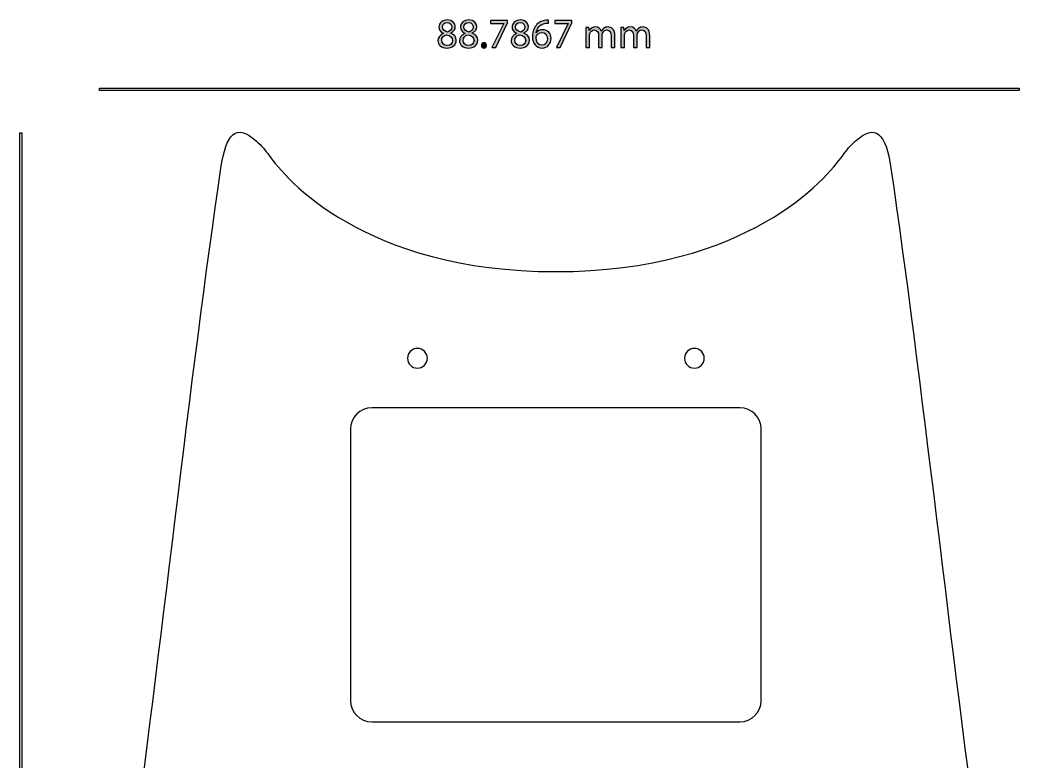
# Model space of a CAD drawing. Header units: millimetres. Extents: x 24 to 152, y 32 to 182.
# Drawn here: x 51 to 151.9, y 107.1 to 181.9 of the extents above; entities that cross this region are included whole.
import ezdxf

# ---------------------------------------------------------------- set-up
doc = ezdxf.new("R2010")
doc.units = ezdxf.units.MM
doc.header["$MEASUREMENT"] = 0

msp = doc.modelspace()

# ---------------------------------------------------------------- hatches: boundary and pattern name
at = {"transparency": 33554687}
h = msp.add_hatch(color=256, dxfattribs=at)
h.dxf.hatch_style = 2
edge = h.paths.add_edge_path()
edge.add_spline(control_points=[(93.64, 181.24), (93.64, 180.96), (93.85, 180.82), (94.17, 180.73), (94.41, 180.81), (94.59, 180.98), (94.59, 181.23), (94.59, 181.45), (94.46, 181.68), (94.12, 181.68), (93.81, 181.68), (93.64, 181.48), (93.64, 181.24)], knot_values=[0, 0, 0, 0, 1, 1, 1, 2, 2, 2, 3, 3, 3, 4, 4, 4, 4], degree=3, periodic=0)
edge = h.paths.add_edge_path()
edge.add_spline(control_points=[(94.67, 179.86), (94.67, 180.2), (94.44, 180.36), (94.06, 180.46), (93.74, 180.37), (93.57, 180.16), (93.57, 179.9), (93.56, 179.62), (93.77, 179.37), (94.12, 179.37), (94.45, 179.37), (94.67, 179.58), (94.67, 179.86)], knot_values=[0, 0, 0, 0, 1, 1, 1, 2, 2, 2, 3, 3, 3, 4, 4, 4, 4], degree=3, periodic=0)
edge = h.paths.add_edge_path()
edge.add_spline(control_points=[(93.19, 179.85), (93.19, 180.19), (93.39, 180.44), (93.73, 180.58), (93.73, 180.58), (93.73, 180.6), (93.73, 180.6), (93.42, 180.74), (93.29, 180.98), (93.29, 181.21), (93.29, 181.65), (93.66, 181.95), (94.14, 181.95), (94.68, 181.95), (94.94, 181.61), (94.94, 181.27), (94.94, 181.04), (94.83, 180.79), (94.49, 180.63), (94.49, 180.63), (94.49, 180.61), (94.49, 180.61), (94.83, 180.48), (95.05, 180.24), (95.05, 179.9), (95.05, 179.42), (94.63, 179.1), (94.11, 179.1), (93.53, 179.1), (93.19, 179.45), (93.19, 179.85)], knot_values=[0, 0, 0, 0, 1, 1, 1, 2, 2, 2, 3, 3, 3, 4, 4, 4, 5, 5, 5, 6, 6, 6, 7, 7, 7, 8, 8, 8, 9, 9, 9, 10, 10, 10, 10], degree=3, periodic=0)
h = msp.add_hatch(color=256, dxfattribs=at)
h.dxf.hatch_style = 2
edge = h.paths.add_edge_path()
edge.add_spline(control_points=[(95.82, 181.24), (95.82, 180.96), (96.02, 180.82), (96.34, 180.73), (96.58, 180.81), (96.76, 180.98), (96.76, 181.23), (96.76, 181.45), (96.63, 181.68), (96.29, 181.68), (95.99, 181.68), (95.82, 181.48), (95.82, 181.24)], knot_values=[0, 0, 0, 0, 1, 1, 1, 2, 2, 2, 3, 3, 3, 4, 4, 4, 4], degree=3, periodic=0)
edge = h.paths.add_edge_path()
edge.add_spline(control_points=[(96.84, 179.86), (96.84, 180.2), (96.61, 180.36), (96.24, 180.46), (95.91, 180.37), (95.74, 180.16), (95.74, 179.9), (95.73, 179.62), (95.94, 179.37), (96.29, 179.37), (96.62, 179.37), (96.84, 179.58), (96.84, 179.86)], knot_values=[0, 0, 0, 0, 1, 1, 1, 2, 2, 2, 3, 3, 3, 4, 4, 4, 4], degree=3, periodic=0)
edge = h.paths.add_edge_path()
edge.add_spline(control_points=[(95.36, 179.85), (95.36, 180.19), (95.57, 180.44), (95.91, 180.58), (95.91, 180.58), (95.9, 180.6), (95.9, 180.6), (95.6, 180.74), (95.47, 180.98), (95.47, 181.21), (95.47, 181.65), (95.83, 181.95), (96.32, 181.95), (96.85, 181.95), (97.12, 181.61), (97.12, 181.27), (97.12, 181.04), (97, 180.79), (96.66, 180.63), (96.66, 180.63), (96.66, 180.61), (96.66, 180.61), (97.01, 180.48), (97.22, 180.24), (97.22, 179.9), (97.22, 179.42), (96.81, 179.1), (96.28, 179.1), (95.71, 179.1), (95.36, 179.45), (95.36, 179.85)], knot_values=[0, 0, 0, 0, 1, 1, 1, 2, 2, 2, 3, 3, 3, 4, 4, 4, 5, 5, 5, 6, 6, 6, 7, 7, 7, 8, 8, 8, 9, 9, 9, 10, 10, 10, 10], degree=3, periodic=0)
h = msp.add_hatch(color=256, dxfattribs=at)
h.dxf.hatch_style = 2
edge = h.paths.add_edge_path()
edge.add_spline(control_points=[(100.23, 181.9), (100.23, 181.9), (100.23, 181.65), (100.23, 181.65), (100.23, 181.65), (99.03, 179.15), (99.03, 179.15), (99.03, 179.15), (98.64, 179.15), (98.64, 179.15), (98.64, 179.15), (99.84, 181.58), (99.84, 181.58), (99.84, 181.58), (99.84, 181.59), (99.84, 181.59), (99.84, 181.59), (98.49, 181.59), (98.49, 181.59), (98.49, 181.59), (98.49, 181.9), (98.49, 181.9), (98.49, 181.9), (100.23, 181.9), (100.23, 181.9)], knot_values=[0, 0, 0, 0, 1, 1, 1, 2, 2, 2, 3, 3, 3, 4, 4, 4, 5, 5, 5, 6, 6, 6, 7, 7, 7, 8, 8, 8, 8], degree=3, periodic=0)
h = msp.add_hatch(color=256, dxfattribs=at)
h.dxf.hatch_style = 2
edge = h.paths.add_edge_path()
edge.add_spline(control_points=[(101.04, 181.24), (101.04, 180.96), (101.24, 180.82), (101.56, 180.73), (101.8, 180.81), (101.98, 180.98), (101.98, 181.23), (101.98, 181.45), (101.85, 181.68), (101.51, 181.68), (101.21, 181.68), (101.04, 181.48), (101.04, 181.24)], knot_values=[0, 0, 0, 0, 1, 1, 1, 2, 2, 2, 3, 3, 3, 4, 4, 4, 4], degree=3, periodic=0)
edge = h.paths.add_edge_path()
edge.add_spline(control_points=[(102.06, 179.86), (102.06, 180.2), (101.83, 180.36), (101.45, 180.46), (101.13, 180.37), (100.96, 180.16), (100.96, 179.9), (100.95, 179.62), (101.16, 179.37), (101.51, 179.37), (101.84, 179.37), (102.06, 179.58), (102.06, 179.86)], knot_values=[0, 0, 0, 0, 1, 1, 1, 2, 2, 2, 3, 3, 3, 4, 4, 4, 4], degree=3, periodic=0)
edge = h.paths.add_edge_path()
edge.add_spline(control_points=[(100.58, 179.85), (100.58, 180.19), (100.79, 180.44), (101.12, 180.58), (101.12, 180.58), (101.12, 180.6), (101.12, 180.6), (100.82, 180.74), (100.68, 180.98), (100.68, 181.21), (100.68, 181.65), (101.05, 181.95), (101.54, 181.95), (102.07, 181.95), (102.33, 181.61), (102.33, 181.27), (102.33, 181.04), (102.22, 180.79), (101.88, 180.63), (101.88, 180.63), (101.88, 180.61), (101.88, 180.61), (102.22, 180.48), (102.44, 180.24), (102.44, 179.9), (102.44, 179.42), (102.03, 179.1), (101.5, 179.1), (100.93, 179.1), (100.58, 179.45), (100.58, 179.85)], knot_values=[0, 0, 0, 0, 1, 1, 1, 2, 2, 2, 3, 3, 3, 4, 4, 4, 5, 5, 5, 6, 6, 6, 7, 7, 7, 8, 8, 8, 9, 9, 9, 10, 10, 10, 10], degree=3, periodic=0)
h = msp.add_hatch(color=256, dxfattribs=at)
h.dxf.hatch_style = 2
edge = h.paths.add_edge_path()
edge.add_spline(control_points=[(104.25, 180.05), (104.25, 180.44), (104.02, 180.68), (103.68, 180.68), (103.46, 180.68), (103.25, 180.54), (103.15, 180.34), (103.12, 180.3), (103.11, 180.24), (103.11, 180.18), (103.11, 179.72), (103.32, 179.39), (103.71, 179.39), (104.03, 179.39), (104.25, 179.66), (104.25, 180.05)], knot_values=[0, 0, 0, 0, 1, 1, 1, 2, 2, 2, 3, 3, 3, 4, 4, 4, 5, 5, 5, 5], degree=3, periodic=0)
edge = h.paths.add_edge_path()
edge.add_spline(control_points=[(104.35, 181.64), (104.28, 181.64), (104.18, 181.64), (104.07, 181.62), (103.49, 181.52), (103.18, 181.1), (103.12, 180.64), (103.12, 180.64), (103.13, 180.64), (103.13, 180.64), (103.26, 180.82), (103.49, 180.96), (103.8, 180.96), (104.28, 180.96), (104.62, 180.61), (104.62, 180.07), (104.62, 179.57), (104.28, 179.1), (103.71, 179.1), (103.12, 179.1), (102.74, 179.56), (102.74, 180.27), (102.74, 180.82), (102.93, 181.24), (103.2, 181.51), (103.43, 181.74), (103.74, 181.88), (104.08, 181.92), (104.19, 181.94), (104.29, 181.94), (104.35, 181.94), (104.35, 181.94), (104.35, 181.64), (104.35, 181.64)], knot_values=[0, 0, 0, 0, 1, 1, 1, 2, 2, 2, 3, 3, 3, 4, 4, 4, 5, 5, 5, 6, 6, 6, 7, 7, 7, 8, 8, 8, 9, 9, 9, 10, 10, 10, 11, 11, 11, 11], degree=3, periodic=0)
h = msp.add_hatch(color=256, dxfattribs=at)
h.dxf.hatch_style = 2
edge = h.paths.add_edge_path()
edge.add_spline(control_points=[(106.74, 181.9), (106.74, 181.9), (106.74, 181.65), (106.74, 181.65), (106.74, 181.65), (105.54, 179.15), (105.54, 179.15), (105.54, 179.15), (105.16, 179.15), (105.16, 179.15), (105.16, 179.15), (106.35, 181.58), (106.35, 181.58), (106.35, 181.58), (106.35, 181.59), (106.35, 181.59), (106.35, 181.59), (105.01, 181.59), (105.01, 181.59), (105.01, 181.59), (105.01, 181.9), (105.01, 181.9), (105.01, 181.9), (106.74, 181.9), (106.74, 181.9)], knot_values=[0, 0, 0, 0, 1, 1, 1, 2, 2, 2, 3, 3, 3, 4, 4, 4, 5, 5, 5, 6, 6, 6, 7, 7, 7, 8, 8, 8, 8], degree=3, periodic=0)
h = msp.add_hatch(color=256, dxfattribs=at)
h.dxf.hatch_style = 2
edge = h.paths.add_edge_path()
edge.add_spline(control_points=[(108.14, 180.64), (108.14, 180.85), (108.14, 181.03), (108.13, 181.2), (108.13, 181.2), (108.45, 181.2), (108.45, 181.2), (108.45, 181.2), (108.47, 180.87), (108.47, 180.87), (108.47, 180.87), (108.48, 180.87), (108.48, 180.87), (108.6, 181.06), (108.79, 181.24), (109.13, 181.24), (109.4, 181.24), (109.62, 181.07), (109.7, 180.83), (109.7, 180.83), (109.71, 180.83), (109.71, 180.83), (109.78, 180.95), (109.86, 181.04), (109.94, 181.1), (110.06, 181.19), (110.2, 181.24), (110.39, 181.24), (110.67, 181.24), (111.07, 181.07), (111.07, 180.35), (111.07, 180.35), (111.07, 179.15), (111.07, 179.15), (111.07, 179.15), (110.7, 179.15), (110.7, 179.15), (110.7, 179.15), (110.7, 180.31), (110.7, 180.31), (110.7, 180.7), (110.56, 180.94), (110.26, 180.94), (110.05, 180.94), (109.88, 180.78), (109.82, 180.6), (109.8, 180.55), (109.79, 180.48), (109.79, 180.41), (109.79, 180.41), (109.79, 179.15), (109.79, 179.15), (109.79, 179.15), (109.43, 179.15), (109.43, 179.15), (109.43, 179.15), (109.43, 180.38), (109.43, 180.38), (109.43, 180.7), (109.28, 180.94), (109, 180.94), (108.77, 180.94), (108.6, 180.75), (108.54, 180.57), (108.52, 180.51), (108.51, 180.45), (108.51, 180.38), (108.51, 180.38), (108.51, 179.15), (108.51, 179.15), (108.51, 179.15), (108.14, 179.15), (108.14, 179.15), (108.14, 179.15), (108.14, 180.64), (108.14, 180.64)], knot_values=[0, 0, 0, 0, 1, 1, 1, 2, 2, 2, 3, 3, 3, 4, 4, 4, 5, 5, 5, 6, 6, 6, 7, 7, 7, 8, 8, 8, 9, 9, 9, 10, 10, 10, 11, 11, 11, 12, 12, 12, 13, 13, 13, 14, 14, 14, 15, 15, 15, 16, 16, 16, 17, 17, 17, 18, 18, 18, 19, 19, 19, 20, 20, 20, 21, 21, 21, 22, 22, 22, 23, 23, 23, 24, 24, 24, 25, 25, 25, 25], degree=3, periodic=0)
h = msp.add_hatch(color=256, dxfattribs=at)
h.dxf.hatch_style = 2
edge = h.paths.add_edge_path()
edge.add_spline(control_points=[(111.67, 180.64), (111.67, 180.85), (111.67, 181.03), (111.66, 181.2), (111.66, 181.2), (111.98, 181.2), (111.98, 181.2), (111.98, 181.2), (112, 180.87), (112, 180.87), (112, 180.87), (112.01, 180.87), (112.01, 180.87), (112.13, 181.06), (112.32, 181.24), (112.66, 181.24), (112.93, 181.24), (113.15, 181.07), (113.24, 180.83), (113.24, 180.83), (113.24, 180.83), (113.24, 180.83), (113.31, 180.95), (113.39, 181.04), (113.47, 181.1), (113.59, 181.19), (113.73, 181.24), (113.92, 181.24), (114.2, 181.24), (114.6, 181.07), (114.6, 180.35), (114.6, 180.35), (114.6, 179.15), (114.6, 179.15), (114.6, 179.15), (114.23, 179.15), (114.23, 179.15), (114.23, 179.15), (114.23, 180.31), (114.23, 180.31), (114.23, 180.7), (114.09, 180.94), (113.79, 180.94), (113.58, 180.94), (113.41, 180.78), (113.35, 180.6), (113.33, 180.55), (113.32, 180.48), (113.32, 180.41), (113.32, 180.41), (113.32, 179.15), (113.32, 179.15), (113.32, 179.15), (112.96, 179.15), (112.96, 179.15), (112.96, 179.15), (112.96, 180.38), (112.96, 180.38), (112.96, 180.7), (112.81, 180.94), (112.53, 180.94), (112.3, 180.94), (112.13, 180.75), (112.07, 180.57), (112.05, 180.51), (112.04, 180.45), (112.04, 180.38), (112.04, 180.38), (112.04, 179.15), (112.04, 179.15), (112.04, 179.15), (111.67, 179.15), (111.67, 179.15), (111.67, 179.15), (111.67, 180.64), (111.67, 180.64)], knot_values=[0, 0, 0, 0, 1, 1, 1, 2, 2, 2, 3, 3, 3, 4, 4, 4, 5, 5, 5, 6, 6, 6, 7, 7, 7, 8, 8, 8, 9, 9, 9, 10, 10, 10, 11, 11, 11, 12, 12, 12, 13, 13, 13, 14, 14, 14, 15, 15, 15, 16, 16, 16, 17, 17, 17, 18, 18, 18, 19, 19, 19, 20, 20, 20, 21, 21, 21, 22, 22, 22, 23, 23, 23, 24, 24, 24, 25, 25, 25, 25], degree=3, periodic=0)
h = msp.add_hatch(color=256, dxfattribs=at)
h.dxf.hatch_style = 2
edge = h.paths.add_edge_path()
edge.add_spline(control_points=[(97.59, 179.37), (97.59, 179.53), (97.7, 179.64), (97.85, 179.64), (98, 179.64), (98.1, 179.53), (98.1, 179.37), (98.1, 179.22), (98, 179.1), (97.84, 179.1), (97.7, 179.1), (97.59, 179.22), (97.59, 179.37)], knot_values=[0, 0, 0, 0, 1, 1, 1, 2, 2, 2, 3, 3, 3, 4, 4, 4, 4], degree=3, periodic=0)

# ---------------------------------------------------------------- linework, layer by layer
for p, q in [((58.98, 174.82), (58.98, 175.04)), ((58.98, 175.04), (151.92, 175.04)), ((151.92, 174.82), (58.98, 174.82)), ((151.92, 175.04), (151.92, 174.82))]:
    msp.add_line(p, q)
msp.add_lwpolyline([(51.14, 32.16), (50.95, 32.16), (50.95, 170.54), (51.14, 170.54)], close=True)
for points, knots in [([(93.19, 179.85), (93.19, 180.19), (93.39, 180.44), (93.73, 180.58), (93.73, 180.58), (93.73, 180.6), (93.73, 180.6), (93.42, 180.74), (93.29, 180.98), (93.29, 181.21), (93.29, 181.65), (93.66, 181.95), (94.14, 181.95), (94.68, 181.95), (94.94, 181.61), (94.94, 181.27), (94.94, 181.04), (94.83, 180.79), (94.49, 180.63), (94.49, 180.63), (94.49, 180.61), (94.49, 180.61), (94.83, 180.48), (95.05, 180.24), (95.05, 179.9), (95.05, 179.42), (94.63, 179.1), (94.11, 179.1), (93.53, 179.1), (93.19, 179.45), (93.19, 179.85)], [0, 0, 0, 0, 1, 1, 1, 2, 2, 2, 3, 3, 3, 4, 4, 4, 5, 5, 5, 6, 6, 6, 7, 7, 7, 8, 8, 8, 9, 9, 9, 10, 10, 10, 10]), ([(95.36, 179.85), (95.36, 180.19), (95.57, 180.44), (95.91, 180.58), (95.91, 180.58), (95.9, 180.6), (95.9, 180.6), (95.6, 180.74), (95.47, 180.98), (95.47, 181.21), (95.47, 181.65), (95.83, 181.95), (96.32, 181.95), (96.85, 181.95), (97.12, 181.61), (97.12, 181.27), (97.12, 181.04), (97, 180.79), (96.66, 180.63), (96.66, 180.63), (96.66, 180.61), (96.66, 180.61), (97.01, 180.48), (97.22, 180.24), (97.22, 179.9), (97.22, 179.42), (96.81, 179.1), (96.28, 179.1), (95.71, 179.1), (95.36, 179.45), (95.36, 179.85)], [0, 0, 0, 0, 1, 1, 1, 2, 2, 2, 3, 3, 3, 4, 4, 4, 5, 5, 5, 6, 6, 6, 7, 7, 7, 8, 8, 8, 9, 9, 9, 10, 10, 10, 10]), ([(100.23, 181.9), (100.23, 181.9), (100.23, 181.65), (100.23, 181.65), (100.23, 181.65), (99.03, 179.15), (99.03, 179.15), (99.03, 179.15), (98.64, 179.15), (98.64, 179.15), (98.64, 179.15), (99.84, 181.58), (99.84, 181.58), (99.84, 181.58), (99.84, 181.59), (99.84, 181.59), (99.84, 181.59), (98.49, 181.59), (98.49, 181.59), (98.49, 181.59), (98.49, 181.9), (98.49, 181.9), (98.49, 181.9), (100.23, 181.9), (100.23, 181.9)], [0, 0, 0, 0, 1, 1, 1, 2, 2, 2, 3, 3, 3, 4, 4, 4, 5, 5, 5, 6, 6, 6, 7, 7, 7, 8, 8, 8, 8]), ([(100.58, 179.85), (100.58, 180.19), (100.79, 180.44), (101.12, 180.58), (101.12, 180.58), (101.12, 180.6), (101.12, 180.6), (100.82, 180.74), (100.68, 180.98), (100.68, 181.21), (100.68, 181.65), (101.05, 181.95), (101.54, 181.95), (102.07, 181.95), (102.33, 181.61), (102.33, 181.27), (102.33, 181.04), (102.22, 180.79), (101.88, 180.63), (101.88, 180.63), (101.88, 180.61), (101.88, 180.61), (102.22, 180.48), (102.44, 180.24), (102.44, 179.9), (102.44, 179.42), (102.03, 179.1), (101.5, 179.1), (100.93, 179.1), (100.58, 179.45), (100.58, 179.85)], [0, 0, 0, 0, 1, 1, 1, 2, 2, 2, 3, 3, 3, 4, 4, 4, 5, 5, 5, 6, 6, 6, 7, 7, 7, 8, 8, 8, 9, 9, 9, 10, 10, 10, 10]), ([(104.35, 181.64), (104.28, 181.64), (104.18, 181.64), (104.07, 181.62), (103.49, 181.52), (103.18, 181.1), (103.12, 180.64), (103.12, 180.64), (103.13, 180.64), (103.13, 180.64), (103.26, 180.82), (103.49, 180.96), (103.8, 180.96), (104.28, 180.96), (104.62, 180.61), (104.62, 180.07), (104.62, 179.57), (104.28, 179.1), (103.71, 179.1), (103.12, 179.1), (102.74, 179.56), (102.74, 180.27), (102.74, 180.82), (102.93, 181.24), (103.2, 181.51), (103.43, 181.74), (103.74, 181.88), (104.08, 181.92), (104.19, 181.94), (104.29, 181.94), (104.35, 181.94), (104.35, 181.94), (104.35, 181.64), (104.35, 181.64)], [0, 0, 0, 0, 1, 1, 1, 2, 2, 2, 3, 3, 3, 4, 4, 4, 5, 5, 5, 6, 6, 6, 7, 7, 7, 8, 8, 8, 9, 9, 9, 10, 10, 10, 11, 11, 11, 11]), ([(106.74, 181.9), (106.74, 181.9), (106.74, 181.65), (106.74, 181.65), (106.74, 181.65), (105.54, 179.15), (105.54, 179.15), (105.54, 179.15), (105.16, 179.15), (105.16, 179.15), (105.16, 179.15), (106.35, 181.58), (106.35, 181.58), (106.35, 181.58), (106.35, 181.59), (106.35, 181.59), (106.35, 181.59), (105.01, 181.59), (105.01, 181.59), (105.01, 181.59), (105.01, 181.9), (105.01, 181.9), (105.01, 181.9), (106.74, 181.9), (106.74, 181.9)], [0, 0, 0, 0, 1, 1, 1, 2, 2, 2, 3, 3, 3, 4, 4, 4, 5, 5, 5, 6, 6, 6, 7, 7, 7, 8, 8, 8, 8]), ([(93.64, 181.24), (93.64, 180.96), (93.85, 180.82), (94.17, 180.73), (94.41, 180.81), (94.59, 180.98), (94.59, 181.23), (94.59, 181.45), (94.46, 181.68), (94.12, 181.68), (93.81, 181.68), (93.64, 181.48), (93.64, 181.24)], [0, 0, 0, 0, 1, 1, 1, 2, 2, 2, 3, 3, 3, 4, 4, 4, 4]), ([(95.82, 181.24), (95.82, 180.96), (96.02, 180.82), (96.34, 180.73), (96.58, 180.81), (96.76, 180.98), (96.76, 181.23), (96.76, 181.45), (96.63, 181.68), (96.29, 181.68), (95.99, 181.68), (95.82, 181.48), (95.82, 181.24)], [0, 0, 0, 0, 1, 1, 1, 2, 2, 2, 3, 3, 3, 4, 4, 4, 4]), ([(101.04, 181.24), (101.04, 180.96), (101.24, 180.82), (101.56, 180.73), (101.8, 180.81), (101.98, 180.98), (101.98, 181.23), (101.98, 181.45), (101.85, 181.68), (101.51, 181.68), (101.21, 181.68), (101.04, 181.48), (101.04, 181.24)], [0, 0, 0, 0, 1, 1, 1, 2, 2, 2, 3, 3, 3, 4, 4, 4, 4]), ([(108.14, 180.64), (108.14, 180.85), (108.14, 181.03), (108.13, 181.2), (108.13, 181.2), (108.45, 181.2), (108.45, 181.2), (108.45, 181.2), (108.47, 180.87), (108.47, 180.87), (108.47, 180.87), (108.48, 180.87), (108.48, 180.87), (108.6, 181.06), (108.79, 181.24), (109.13, 181.24), (109.4, 181.24), (109.62, 181.07), (109.7, 180.83), (109.7, 180.83), (109.71, 180.83), (109.71, 180.83), (109.78, 180.95), (109.86, 181.04), (109.94, 181.1), (110.06, 181.19), (110.2, 181.24), (110.39, 181.24), (110.67, 181.24), (111.07, 181.07), (111.07, 180.35), (111.07, 180.35), (111.07, 179.15), (111.07, 179.15), (111.07, 179.15), (110.7, 179.15), (110.7, 179.15), (110.7, 179.15), (110.7, 180.31), (110.7, 180.31), (110.7, 180.7), (110.56, 180.94), (110.26, 180.94), (110.05, 180.94), (109.88, 180.78), (109.82, 180.6), (109.8, 180.55), (109.79, 180.48), (109.79, 180.41), (109.79, 180.41), (109.79, 179.15), (109.79, 179.15), (109.79, 179.15), (109.43, 179.15), (109.43, 179.15), (109.43, 179.15), (109.43, 180.38), (109.43, 180.38), (109.43, 180.7), (109.28, 180.94), (109, 180.94), (108.77, 180.94), (108.6, 180.75), (108.54, 180.57), (108.52, 180.51), (108.51, 180.45), (108.51, 180.38), (108.51, 180.38), (108.51, 179.15), (108.51, 179.15), (108.51, 179.15), (108.14, 179.15), (108.14, 179.15), (108.14, 179.15), (108.14, 180.64), (108.14, 180.64)], [0, 0, 0, 0, 1, 1, 1, 2, 2, 2, 3, 3, 3, 4, 4, 4, 5, 5, 5, 6, 6, 6, 7, 7, 7, 8, 8, 8, 9, 9, 9, 10, 10, 10, 11, 11, 11, 12, 12, 12, 13, 13, 13, 14, 14, 14, 15, 15, 15, 16, 16, 16, 17, 17, 17, 18, 18, 18, 19, 19, 19, 20, 20, 20, 21, 21, 21, 22, 22, 22, 23, 23, 23, 24, 24, 24, 25, 25, 25, 25]), ([(111.67, 180.64), (111.67, 180.85), (111.67, 181.03), (111.66, 181.2), (111.66, 181.2), (111.98, 181.2), (111.98, 181.2), (111.98, 181.2), (112, 180.87), (112, 180.87), (112, 180.87), (112.01, 180.87), (112.01, 180.87), (112.13, 181.06), (112.32, 181.24), (112.66, 181.24), (112.93, 181.24), (113.15, 181.07), (113.24, 180.83), (113.24, 180.83), (113.24, 180.83), (113.24, 180.83), (113.31, 180.95), (113.39, 181.04), (113.47, 181.1), (113.59, 181.19), (113.73, 181.24), (113.92, 181.24), (114.2, 181.24), (114.6, 181.07), (114.6, 180.35), (114.6, 180.35), (114.6, 179.15), (114.6, 179.15), (114.6, 179.15), (114.23, 179.15), (114.23, 179.15), (114.23, 179.15), (114.23, 180.31), (114.23, 180.31), (114.23, 180.7), (114.09, 180.94), (113.79, 180.94), (113.58, 180.94), (113.41, 180.78), (113.35, 180.6), (113.33, 180.55), (113.32, 180.48), (113.32, 180.41), (113.32, 180.41), (113.32, 179.15), (113.32, 179.15), (113.32, 179.15), (112.96, 179.15), (112.96, 179.15), (112.96, 179.15), (112.96, 180.38), (112.96, 180.38), (112.96, 180.7), (112.81, 180.94), (112.53, 180.94), (112.3, 180.94), (112.13, 180.75), (112.07, 180.57), (112.05, 180.51), (112.04, 180.45), (112.04, 180.38), (112.04, 180.38), (112.04, 179.15), (112.04, 179.15), (112.04, 179.15), (111.67, 179.15), (111.67, 179.15), (111.67, 179.15), (111.67, 180.64), (111.67, 180.64)], [0, 0, 0, 0, 1, 1, 1, 2, 2, 2, 3, 3, 3, 4, 4, 4, 5, 5, 5, 6, 6, 6, 7, 7, 7, 8, 8, 8, 9, 9, 9, 10, 10, 10, 11, 11, 11, 12, 12, 12, 13, 13, 13, 14, 14, 14, 15, 15, 15, 16, 16, 16, 17, 17, 17, 18, 18, 18, 19, 19, 19, 20, 20, 20, 21, 21, 21, 22, 22, 22, 23, 23, 23, 24, 24, 24, 25, 25, 25, 25]), ([(94.67, 179.86), (94.67, 180.2), (94.44, 180.36), (94.06, 180.46), (93.74, 180.37), (93.57, 180.16), (93.57, 179.9), (93.56, 179.62), (93.77, 179.37), (94.12, 179.37), (94.45, 179.37), (94.67, 179.58), (94.67, 179.86)], [0, 0, 0, 0, 1, 1, 1, 2, 2, 2, 3, 3, 3, 4, 4, 4, 4]), ([(96.84, 179.86), (96.84, 180.2), (96.61, 180.36), (96.24, 180.46), (95.91, 180.37), (95.74, 180.16), (95.74, 179.9), (95.73, 179.62), (95.94, 179.37), (96.29, 179.37), (96.62, 179.37), (96.84, 179.58), (96.84, 179.86)], [0, 0, 0, 0, 1, 1, 1, 2, 2, 2, 3, 3, 3, 4, 4, 4, 4]), ([(102.06, 179.86), (102.06, 180.2), (101.83, 180.36), (101.45, 180.46), (101.13, 180.37), (100.96, 180.16), (100.96, 179.9), (100.95, 179.62), (101.16, 179.37), (101.51, 179.37), (101.84, 179.37), (102.06, 179.58), (102.06, 179.86)], [0, 0, 0, 0, 1, 1, 1, 2, 2, 2, 3, 3, 3, 4, 4, 4, 4]), ([(104.25, 180.05), (104.25, 180.44), (104.02, 180.68), (103.68, 180.68), (103.46, 180.68), (103.25, 180.54), (103.15, 180.34), (103.12, 180.3), (103.11, 180.24), (103.11, 180.18), (103.11, 179.72), (103.32, 179.39), (103.71, 179.39), (104.03, 179.39), (104.25, 179.66), (104.25, 180.05)], [0, 0, 0, 0, 1, 1, 1, 2, 2, 2, 3, 3, 3, 4, 4, 4, 5, 5, 5, 5]), ([(97.59, 179.37), (97.59, 179.53), (97.7, 179.64), (97.85, 179.64), (98, 179.64), (98.1, 179.53), (98.1, 179.37), (98.1, 179.22), (98, 179.1), (97.84, 179.1), (97.7, 179.1), (97.59, 179.22), (97.59, 179.37)], [0, 0, 0, 0, 1, 1, 1, 2, 2, 2, 3, 3, 3, 4, 4, 4, 4]), ([(148.09, 96.08), (145.15, 116.96), (142.04, 146.11), (138.97, 166.98), (138.45, 170.48), (137.45, 171.56), (135.37, 169.7), (134.89, 169.27), (134.47, 168.77), (134.1, 168.24), (132.49, 165.99), (124.56, 156.51), (105.11, 156.51), (85.67, 156.51), (77.74, 165.99), (76.13, 168.24), (75.76, 168.77), (75.34, 169.27), (74.86, 169.7), (72.78, 171.56), (71.78, 170.48), (71.26, 166.98), (68.18, 146.11), (65.07, 116.96), (62.13, 96.08), (60.92, 87.48), (60.19, 78.8), (61.2, 70.14), (62.09, 62.53), (63.47, 53.96), (64.66, 46.38), (64.76, 45.72), (64.95, 45.06), (65.12, 44.42), (65.12, 44.41), (65.12, 44.41), (65.12, 44.41), (65.16, 44.32), (65.3, 44.08), (65.52, 44.07), (65.79, 44.05), (66.01, 44.26), (66.07, 44.52), (66.85, 46.12), (66.87, 45.93), (68.6, 50.54), (71.95, 45.52), (73.03, 43.39), (77.57, 40.19), (77.57, 40.19), (77.58, 40.19), (77.58, 40.19), (77.72, 40.09), (77.87, 39.98), (78.03, 39.87), (79.79, 38.66), (82.92, 37.67), (86.44, 37.29), (83.73, 35.73), (81.52, 34.08), (80.28, 33.1), (80.28, 33.1), (80.27, 33.1), (80.27, 33.1), (80.21, 33.03), (79.95, 32.73), (80.05, 32.53), (80.15, 32.32), (80.26, 32.23), (80.6, 32.22), (80.6, 32.22), (129.63, 32.22), (129.63, 32.22), (129.97, 32.23), (130.07, 32.32), (130.17, 32.53), (130.28, 32.73), (130.02, 33.03), (129.96, 33.1), (129.95, 33.1), (129.95, 33.1), (129.95, 33.1), (128.71, 34.08), (126.5, 35.73), (123.79, 37.29), (127.31, 37.67), (130.43, 38.66), (132.2, 39.87), (132.36, 39.98), (132.5, 40.09), (132.65, 40.19), (132.65, 40.19), (132.66, 40.19), (132.66, 40.19), (137.2, 43.39), (138.28, 45.52), (141.62, 50.54), (143.36, 45.93), (143.38, 46.12), (144.16, 44.52), (144.22, 44.26), (144.43, 44.05), (144.71, 44.07), (144.93, 44.08), (145.07, 44.32), (145.11, 44.41), (145.11, 44.41), (145.11, 44.41), (145.11, 44.42), (145.28, 45.06), (145.46, 45.72), (145.57, 46.38), (146.76, 53.96), (148.13, 62.53), (149.03, 70.14), (150.04, 78.8), (149.3, 87.48), (148.09, 96.08)], [0, 0, 0, 0, 1, 1, 1, 2, 2, 2, 3, 3, 3, 4, 4, 4, 5, 5, 5, 6, 6, 6, 7, 7, 7, 8, 8, 8, 9, 9, 9, 10, 10, 10, 11, 11, 11, 12, 12, 12, 13, 13, 13, 14, 14, 14, 15, 15, 15, 16, 16, 16, 17, 17, 17, 18, 18, 18, 19, 19, 19, 20, 20, 20, 21, 21, 21, 22, 22, 22, 23, 23, 23, 24, 24, 24, 25, 25, 25, 26, 26, 26, 27, 27, 27, 28, 28, 28, 29, 29, 29, 30, 30, 30, 31, 31, 31, 32, 32, 32, 33, 33, 33, 34, 34, 34, 35, 35, 35, 36, 36, 36, 37, 37, 37, 38, 38, 38, 39, 39, 39, 39]), ([(91.12, 148.76), (91.67, 148.76), (92.12, 148.31), (92.12, 147.75), (92.12, 147.2), (91.67, 146.76), (91.12, 146.76), (90.57, 146.76), (90.12, 147.2), (90.12, 147.75), (90.12, 148.31), (90.57, 148.76), (91.12, 148.76)], [0, 0, 0, 0, 1, 1, 1, 2, 2, 2, 3, 3, 3, 4, 4, 4, 4]), ([(119.11, 148.76), (119.66, 148.76), (120.11, 148.31), (120.11, 147.75), (120.11, 147.2), (119.66, 146.76), (119.11, 146.76), (118.55, 146.76), (118.11, 147.2), (118.11, 147.75), (118.11, 148.31), (118.55, 148.76), (119.11, 148.76)], [0, 0, 0, 0, 1, 1, 1, 2, 2, 2, 3, 3, 3, 4, 4, 4, 4]), ([(125.86, 113.15), (125.86, 111.97), (124.9, 111.01), (123.72, 111.01), (123.72, 111.01), (86.51, 111.01), (86.51, 111.01), (85.33, 111.01), (84.36, 111.97), (84.36, 113.15), (84.36, 113.15), (84.36, 140.61), (84.36, 140.61), (84.36, 141.79), (85.33, 142.76), (86.51, 142.76), (86.51, 142.76), (123.72, 142.76), (123.72, 142.76), (124.9, 142.76), (125.86, 141.79), (125.86, 140.61), (125.86, 140.61), (125.86, 113.15), (125.86, 113.15)], [0, 0, 0, 0, 1, 1, 1, 2, 2, 2, 3, 3, 3, 4, 4, 4, 5, 5, 5, 6, 6, 6, 7, 7, 7, 8, 8, 8, 8])]:
    msp.add_open_spline(points, degree=3, knots=knots)

doc.saveas('drawing.dxf')
